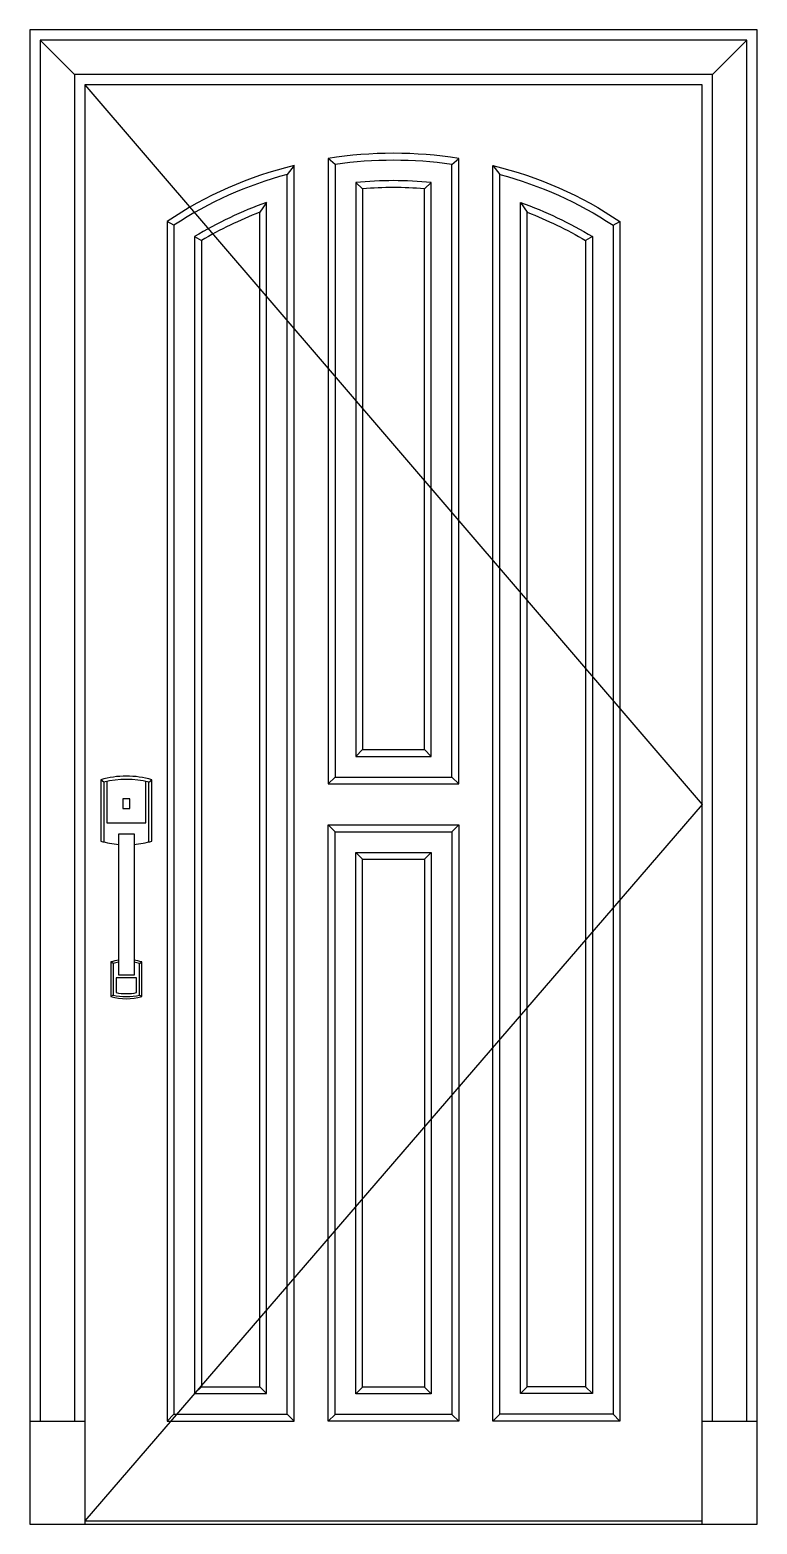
# Model space of a CAD drawing. Header units: metres. Extents: x -4522 to -3462, y 0 to 2180.
import ezdxf

# ---------------------------------------------------------------- set-up
doc = ezdxf.new("R2010")
doc.units = ezdxf.units.M
for name, color, linetype in [('2', 2, 'Continuous'), ('3', 3, 'Continuous'), ('4', 4, 'Continuous'), ('7', 7, 'Continuous')]:
    doc.layers.add(name, color=color, linetype=linetype)

msp = doc.modelspace()

# ---------------------------------------------------------------- linework, layer by layer
at = {"layer": '2'}
msp.add_line((-4522.11, 0), (-3462.11, 0), dxfattribs=at)
at = {"layer": '3'}
for p, q in [((-4457.11, 2115), (-4507.11, 2165)), ((-3527.11, 2115), (-3477.11, 2165)), ((-4077.11, 1983.81), (-4087.11, 1992.38)), ((-3907.11, 1983.81), (-3897.11, 1992.38)), ((-4137.11, 1982.1), (-4147.11, 1969.14)), ((-3847.11, 1982.1), (-3837.11, 1969.14)), ((-4037.11, 1948.14), (-4047.11, 1957.27)), ((-3947.11, 1948.14), (-3937.11, 1957.27)), ((-4177.11, 1928.33), (-4187.11, 1914.01)), ((-3807.11, 1928.33), (-3797.11, 1914.01)), ((-4312.11, 1894.96), (-4322.11, 1900.35)), ((-3672.11, 1894.96), (-3662.11, 1900.35)), ((-4282.11, 1878.42), (-4272.11, 1872.78)), ((-3702.11, 1878.42), (-3712.11, 1872.78)), ((-4037.11, 1129.89), (-4047.11, 1119.89)), ((-3937.11, 1119.89), (-3947.11, 1129.89)), ((-4414.38, 1082.56), (-4418.86, 1086)), ((-4348.68, 1082.56), (-4344.2, 1086)), ((-4077.11, 1089.89), (-4087.11, 1079.89)), ((-3907.11, 1089.89), (-3897.11, 1079.89)), ((-4077.11, 1010), (-4087.11, 1020)), ((-3907.11, 1010), (-3897.11, 1020)), ((-4037.11, 970), (-4047.11, 980)), ((-3947.11, 970), (-3937.11, 980)), ((-4400.94, 818.02), (-4403.93, 820.32)), ((-4362.12, 818.02), (-4359.13, 820.32)), ((-4400.94, 771.85), (-4403.93, 769.55)), ((-4362.12, 771.85), (-4359.13, 769.55)), ((-4272.11, 200.35), (-4282.11, 190.35)), ((-4177.11, 190.35), (-4187.11, 200.35)), ((-4037.11, 200), (-4047.11, 190)), ((-3947.11, 200), (-3937.11, 190)), ((-3807.11, 190.35), (-3797.11, 200.35)), ((-3712.11, 200.35), (-3702.11, 190.35)), ((-4312.11, 160.35), (-4322.11, 150.35)), ((-4147.11, 160.35), (-4137.11, 150.35)), ((-4077.11, 160), (-4087.11, 150)), ((-3907.11, 160), (-3897.11, 150)), ((-3837.11, 160.35), (-3847.11, 150.35)), ((-3672.11, 160.35), (-3662.11, 150.35)), ((-4442.11, 5), (-3542.11, 5))]:
    msp.add_line(p, q, dxfattribs=at)
for points in [[(-3477.11, 150), (-3477.11, 2165), (-4507.11, 2165), (-4507.11, 150)], [(-3527.11, 150), (-3527.11, 2115), (-4457.11, 2115), (-4457.11, 150)], [(-4442.11, 2100), (-3542.11, 1050), (-4442.11, 5)], [(-4409.9, 1083.61), (-4409.9, 1022.89), (-4353.16, 1022.89), (-4353.16, 1083.61)]]:
    msp.add_lwpolyline(points, dxfattribs=at)
for points in [[(-3907.11, 1089.89), (-3907.11, 1983.81, 0.07), (-4077.11, 1983.81), (-4077.11, 1089.89)], [(-4147.11, 160.35), (-4147.11, 1969.14, 0.08), (-4312.11, 1894.96), (-4312.11, 160.35)], [(-3837.11, 160.35), (-3837.11, 1969.14, -0.08), (-3672.11, 1894.96), (-3672.11, 160.35)], [(-3937.11, 1119.89), (-3937.11, 1957.27, 0.05), (-4047.11, 1957.27), (-4047.11, 1119.89)], [(-4177.11, 190.35), (-4177.11, 1928.33, 0.05), (-4282.11, 1878.42), (-4282.11, 190.35)], [(-3807.11, 190.35), (-3807.11, 1928.33, -0.05), (-3702.11, 1878.42), (-3702.11, 190.35)], [(-4366.6, 797.17), (-4396.46, 797.17), (-4396.46, 775.43, 0.1), (-4366.6, 775.43), (-4366.6, 797.17)]]:
    msp.add_lwpolyline(points, format="xyb", close=True, dxfattribs=at)
for points in [[(-4348.68, 995.24), (-4348.68, 1082.56, 0.12), (-4414.38, 1082.56), (-4414.38, 995.24)], [(-4392.73, 819.62, 0.03), (-4400.94, 818.02), (-4400.94, 771.85, 0.12), (-4362.12, 771.85), (-4362.12, 818.02, 0.03), (-4370.33, 819.62)]]:
    msp.add_lwpolyline(points, format="xyb", dxfattribs=at)
for points in [[(-4077.11, 1010), (-3907.11, 1010), (-3907.11, 160), (-4077.11, 160)], [(-4047.11, 980), (-3937.11, 980), (-3937.11, 190), (-4047.11, 190)]]:
    msp.add_lwpolyline(points, close=True, dxfattribs=at)
at = {"layer": '4'}
msp.add_lwpolyline([(-3462.11, 0), (-3462.11, 2180), (-4522.11, 2180), (-4522.11, 0)], dxfattribs=at)
at = {"layer": '7'}
for p, q in [((-4522.11, 150), (-4442.11, 150)), ((-3542.11, 150), (-3462.11, 150))]:
    msp.add_line(p, q, dxfattribs=at)
msp.add_lwpolyline([(-3542.11, 0), (-3542.11, 2100), (-4442.11, 2100), (-4442.11, 0)], dxfattribs=at)
for points in [[(-3897.11, 1079.89), (-3897.11, 1992.38, 0.08), (-4087.11, 1992.38), (-4087.11, 1079.89)], [(-4137.11, 150.35), (-4137.11, 1982.1, 0.09), (-4322.11, 1900.35), (-4322.11, 150.35)], [(-3847.11, 150.35), (-3847.11, 1982.1, -0.09), (-3662.11, 1900.35), (-3662.11, 150.35)], [(-3947.11, 1129.89), (-3947.11, 1948.14, 0.04), (-4037.11, 1948.14), (-4037.11, 1129.89)], [(-4187.11, 200.35), (-4187.11, 1914.01, 0.04), (-4272.11, 1872.78), (-4272.11, 200.35)], [(-3797.11, 200.35), (-3797.11, 1914.01, -0.04), (-3712.11, 1872.78), (-3712.11, 200.35)]]:
    msp.add_lwpolyline(points, format="xyb", close=True, dxfattribs=at)
for points in [[(-4370.33, 991.75, 0.05), (-4344.2, 996.42), (-4344.2, 1086, 0.14), (-4418.86, 1086), (-4418.86, 996.42, 0.05), (-4392.73, 991.75, 0.05)], [(-4392.73, 822.63, 0.03), (-4403.93, 820.32), (-4403.93, 769.55, 0.14), (-4359.13, 769.55), (-4359.13, 820.32, 0.03), (-4370.33, 822.63)]]:
    msp.add_lwpolyline(points, format="xyb", dxfattribs=at)
for points in [[(-4386.45, 1044.24), (-4376.61, 1044.24), (-4376.61, 1058.28), (-4386.45, 1058.28)], [(-4392.73, 800.71), (-4392.73, 1006.98), (-4370.33, 1006.98), (-4370.33, 800.71)], [(-4087.11, 1020), (-3897.11, 1020), (-3897.11, 150), (-4087.11, 150)], [(-4037.11, 970), (-3947.11, 970), (-3947.11, 200), (-4037.11, 200)]]:
    msp.add_lwpolyline(points, close=True, dxfattribs=at)

doc.saveas('drawing.dxf')
